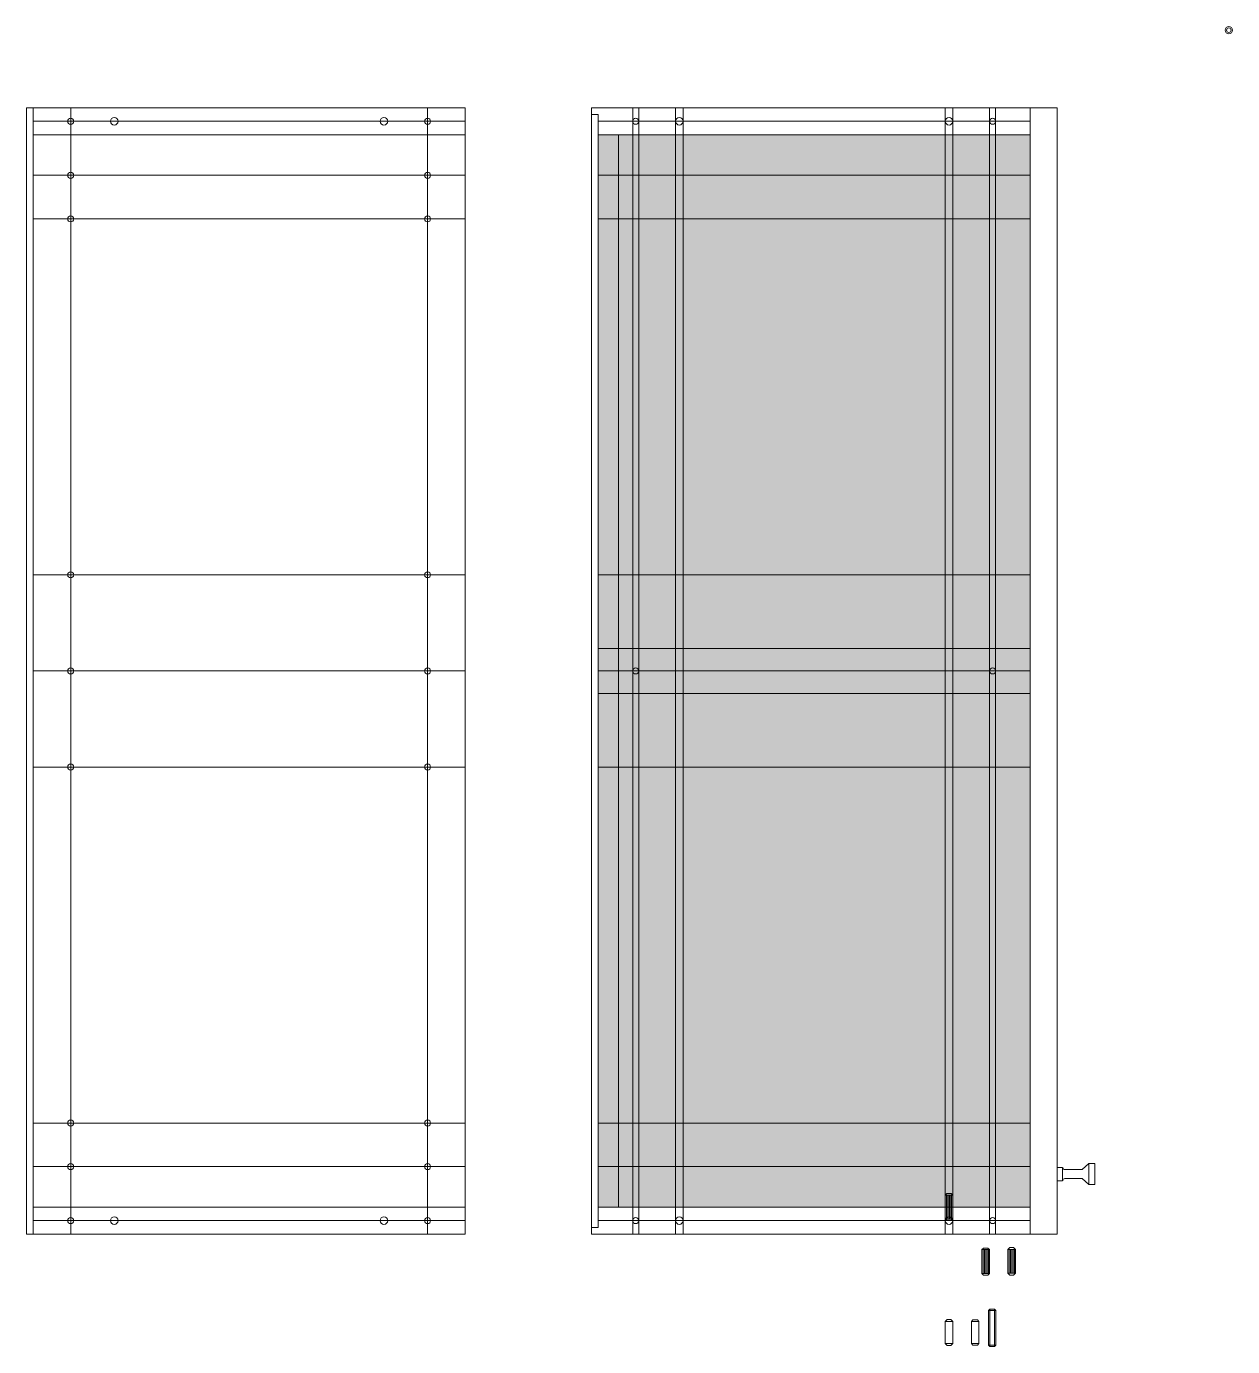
# Model space of a CAD drawing. Header units: centimetres. Extents: x -9.9 to 12.1, y -14.8 to 2.1.
# Drawn here: x 0.391 to 1.193, y -10.61 to -9.731 of the extents above; entities that cross this region are included whole.
import ezdxf

# ---------------------------------------------------------------- set-up
doc = ezdxf.new("R2010")
doc.units = ezdxf.units.CM
doc.header["$MEASUREMENT"] = 0
for name, color, linetype, lineweight in [('0_Num_Penna__7', 7, 'Continuous', 18), ('A-FURN_Num_Penna__252_Num_Penna__252_Num_Penna__3_Num_Penna__252_Num_Penna__252_Num_Penna__252_Num_Penna__252_Num_Penna__252_Num_Penna__252_Num_Penna__252_Num_Penna__252_Num_Penna__252_Num_Penna__252_Num_Penna__252_Num_Penna__2', 2, 'Continuous', 18), ('A-FURN_Num_Penna__252_Num_Penna__252_Num_Penna__3_Num_Penna__252_Num_Penna__252_Num_Penna__252_Num_Penna__252_Num_Penna__252_Num_Penna__252_Num_Penna__252_Num_Penna__252_Num_Penna__252_Num_Penna__252_Num_Penna__252_Num_Penna__23', 23, 'Continuous', 18), ('A-FURN_Num_Penna__252_Num_Penna__252_Num_Penna__3_Num_Penna__252_Num_Penna__252_Num_Penna__252_Num_Penna__252_Num_Penna__252_Num_Penna__252_Num_Penna__252_Num_Penna__252_Num_Penna__252_Num_Penna__252_Num_Penna__252_Num_Penna__3', 3, 'Continuous', 18), ('A-FURN_Num_Penna__252_Num_Penna__252_Num_Penna__3_Num_Penna__252_Num_Penna__252_Num_Penna__252_Num_Penna__252_Num_Penna__252_Num_Penna__252_Num_Penna__252_Num_Penna__252_Num_Penna__252_Num_Penna__252_Num_Penna__252_Num_Penna__5', 5, 'Continuous', 18), ('A-SECT-PATT_Num_Penna__6_Num_Penna__6_Num_Penna__6_Num_Penna__6_Num_Penna__6_Num_Penna__6_Num_Penna__6_Num_Penna__6_Num_Penna__6_Num_Penna__6_Num_Penna__6_Num_Penna__3_Num_Penna__3_Num_Penna__3', 3, 'Continuous', 18), ('A-SECT-PATT_Num_Penna__6_Num_Penna__6_Num_Penna__6_Num_Penna__6_Num_Penna__6_Num_Penna__6_Num_Penna__6_Num_Penna__6_Num_Penna__6_Num_Penna__6_Num_Penna__6_Num_Penna__6_Num_Penna__6_Num_Penna__6', 6, 'Continuous', 18), ('A-SECT-PATT_Num_Penna__6_Num_Penna__6_Num_Penna__6_Num_Penna__6_Num_Penna__6_Num_Penna__6_Num_Penna__6_Num_Penna__6_Num_Penna__6_Num_Penna__6_Num_Penna__6_Num_Penna__6_Num_Penna__6_Num_Penna__9', 9, 'Continuous', 18), ('filatura_Num_Penna__8', 8, 'Continuous', 18), ('PDF16_Geometry_Num_Penna__5_Num_Penna__5_Num_Penna__5_Num_Penna__5_Num_Penna__5_Num_Penna__5_Num_Penna__5_Num_Penna__5_Num_Penna__5_Num_Penna__5_Num_Penna__5_Num_Penna__5_Num_Penna__5_Num_Penna__5', 5, 'Continuous', 18), ('PDF16_Geometry_Num_Penna__6_Num_Penna__6_Num_Penna__6_Num_Penna__3_Num_Penna__3_Num_Penna__3_Num_Penna__3_Num_Penna__3_Num_Penna__9_Num_Penna__9_Num_Penna__9_Num_Penna__9_Num_Penna__9_Num_Penna__9', 9, 'Continuous', 18), ('PDF16_Geometry_Num_Penna__6_Num_Penna__6_Num_Penna__6_Num_Penna__6_Num_Penna__6_Num_Penna__6_Num_Penna__6_Num_Penna__6_Num_Penna__6_Num_Penna__6_Num_Penna__6_Num_Penna__6_Num_Penna__6_Num_Penna__6', 6, 'Continuous', 18), ('PDF22_Geometry_Num_Penna__1_Num_Penna__255_Num_Penna__3_Num_Penna__3_Num_Penna__3', 3, 'Continuous', 18), ('PDF22_Geometry_Num_Penna__1_Num_Penna__255_Num_Penna__3_Num_Penna__3_Num_Penna__6', 6, 'Continuous', 18), ('PDF22_Geometry_Num_Penna__1_Num_Penna__255_Num_Penna__5_Num_Penna__5_Num_Penna__5', 5, 'Continuous', 18), ('PDF2_Geometry_Num_Penna__7_Num_Penna__7_Num_Penna__7_Num_Penna__7_Num_Penna__7_Num_Penna__7_Num_Penna__7_Num_Penna__7', 7, 'Continuous', 18), ('VITE_Num_Penna__7', 7, 'Continuous', 18)]:
    doc.layers.add(name, color=color, linetype=linetype, lineweight=lineweight)

msp = doc.modelspace()

# ---------------------------------------------------------------- hatches: boundary and pattern name
at = {"layer": 'A-FURN_Num_Penna__252_Num_Penna__252_Num_Penna__3_Num_Penna__252_Num_Penna__252_Num_Penna__252_Num_Penna__252_Num_Penna__252_Num_Penna__252_Num_Penna__252_Num_Penna__252_Num_Penna__252_Num_Penna__252_Num_Penna__252_Num_Penna__23', "linetype": 'Continuous', "lineweight": 0, "true_color": 0xbdafac}
msp.add_hatch(color=253, dxfattribs=at).paths.add_polyline_path([(0.77119, -9.80291), (1.05869, -9.80291), (1.05869, -10.51691), (0.77119, -10.51691)])

# ---------------------------------------------------------------- linework, layer by layer
at = {"layer": '0_Num_Penna__7', "color": 7, "linetype": 'Continuous', "lineweight": 18}
for p, q in [((1.00219, -10.50891), (1.00319, -10.50791)), ((1.00319, -10.50791), (1.00619, -10.50791)), ((1.00719, -10.50891), (1.00619, -10.50791)), ((1.00219, -10.52491), (1.00319, -10.52591)), ((1.00319, -10.52591), (1.00619, -10.52591)), ((1.00719, -10.52491), (1.00619, -10.52591)), ((1.0266, -10.54515), (1.0276, -10.54415)), ((1.0276, -10.54415), (1.0306, -10.54415)), ((1.0316, -10.54515), (1.0306, -10.54415)), ((1.0266, -10.56115), (1.0276, -10.56215)), ((1.0276, -10.56215), (1.0306, -10.56215)), ((1.0316, -10.56115), (1.0306, -10.56215)), ((1.01965, -10.593), (1.02065, -10.592)), ((1.02065, -10.592), (1.02365, -10.592)), ((1.02465, -10.593), (1.02365, -10.592)), ((1.03088, -10.58577), (1.03188, -10.58477)), ((1.03088, -10.58577), (1.03088, -10.60877)), ((1.03488, -10.58477), (1.03188, -10.58477)), ((1.03488, -10.58477), (1.03588, -10.58577)), ((1.03588, -10.59477), (1.03588, -10.58577)), ((1.03588, -10.59477), (1.03588, -10.60877)), ((1.01965, -10.60775), (1.02065, -10.60875)), ((1.02065, -10.60875), (1.02365, -10.60875)), ((1.02465, -10.60775), (1.02365, -10.60875)), ((1.03088, -10.60877), (1.03188, -10.60977)), ((1.03188, -10.60777), (1.03188, -10.60477)), ((1.03188, -10.60977), (1.03488, -10.60977)), ((1.03588, -10.60877), (1.03488, -10.60977))]:
    msp.add_line(p, q, dxfattribs=at)
at = {"layer": 'A-FURN_Num_Penna__252_Num_Penna__252_Num_Penna__3_Num_Penna__252_Num_Penna__252_Num_Penna__252_Num_Penna__252_Num_Penna__252_Num_Penna__252_Num_Penna__252_Num_Penna__252_Num_Penna__252_Num_Penna__252_Num_Penna__252_Num_Penna__2', "color": 2, "linetype": 'Continuous', "lineweight": 18, "flags": 128}
msp.add_lwpolyline([(0.77119, -9.80291), (1.05869, -9.80291), (1.05869, -10.51691), (0.77119, -10.51691)], close=True, dxfattribs=at)
at = {"layer": 'A-FURN_Num_Penna__252_Num_Penna__252_Num_Penna__3_Num_Penna__252_Num_Penna__252_Num_Penna__252_Num_Penna__252_Num_Penna__252_Num_Penna__252_Num_Penna__252_Num_Penna__252_Num_Penna__252_Num_Penna__252_Num_Penna__252_Num_Penna__3', "color": 3, "linetype": 'Continuous', "lineweight": 18}
for p, q in [((1.00319, -10.52591), (1.00619, -10.52591)), ((1.0276, -10.56215), (1.0306, -10.56215))]:
    msp.add_line(p, q, dxfattribs=at)
at = {"layer": 'A-FURN_Num_Penna__252_Num_Penna__252_Num_Penna__3_Num_Penna__252_Num_Penna__252_Num_Penna__252_Num_Penna__252_Num_Penna__252_Num_Penna__252_Num_Penna__252_Num_Penna__252_Num_Penna__252_Num_Penna__252_Num_Penna__252_Num_Penna__5', "color": 5, "linetype": 'Continuous', "lineweight": 18}
for centre, radius in [((1.19094, -9.73325), 0.0025), ((1.19094, -9.73325), 0.0015), ((0.44911, -9.79391), 0.0025), ((0.62861, -9.79391), 0.0025), ((0.82519, -9.79391), 0.0025), ((1.00469, -9.79391), 0.0025), ((0.44911, -10.52591), 0.0025), ((0.62861, -10.52591), 0.0025), ((0.82519, -10.52591), 0.0025), ((1.00469, -10.52591), 0.0025)]:
    msp.add_circle(centre, radius, dxfattribs=at)
at = {"layer": 'A-SECT-PATT_Num_Penna__6_Num_Penna__6_Num_Penna__6_Num_Penna__6_Num_Penna__6_Num_Penna__6_Num_Penna__6_Num_Penna__6_Num_Penna__6_Num_Penna__6_Num_Penna__6_Num_Penna__3_Num_Penna__3_Num_Penna__3', "color": 3, "linetype": 'Continuous', "lineweight": 18}
for p, q in [((0.42011, -9.78491), (0.42011, -10.53491)), ((0.65761, -9.78491), (0.65761, -10.53491)), ((0.79419, -9.78491), (0.79419, -10.53491)), ((0.79819, -9.78491), (0.79819, -10.53491)), ((0.82269, -9.78491), (0.82269, -10.53491)), ((0.82769, -9.78491), (0.82769, -10.53491)), ((1.00219, -9.78491), (1.00219, -10.53491)), ((1.00719, -9.78491), (1.00719, -10.53491)), ((1.03169, -9.78491), (1.03169, -10.53491)), ((1.03569, -9.78491), (1.03569, -10.53491))]:
    msp.add_line(p, q, dxfattribs=at)
at = {"layer": 'A-SECT-PATT_Num_Penna__6_Num_Penna__6_Num_Penna__6_Num_Penna__6_Num_Penna__6_Num_Penna__6_Num_Penna__6_Num_Penna__6_Num_Penna__6_Num_Penna__6_Num_Penna__6_Num_Penna__6_Num_Penna__6_Num_Penna__6', "color": 6, "linetype": 'Continuous', "lineweight": 18}
for p, q in [((0.39511, -9.78491), (0.39511, -10.53491)), ((0.77119, -9.78941), (0.77119, -10.53041))]:
    msp.add_line(p, q, dxfattribs=at)
at = {"layer": 'A-SECT-PATT_Num_Penna__6_Num_Penna__6_Num_Penna__6_Num_Penna__6_Num_Penna__6_Num_Penna__6_Num_Penna__6_Num_Penna__6_Num_Penna__6_Num_Penna__6_Num_Penna__6_Num_Penna__6_Num_Penna__6_Num_Penna__9', "color": 9, "linetype": 'Continuous', "lineweight": 18}
msp.add_line((0.78469, -9.80291), (0.78469, -10.51691), dxfattribs=at)
at = {"layer": 'filatura_Num_Penna__8', "color": 8, "linetype": 'Continuous', "lineweight": 18}
for p, q in [((1.03088, -10.58577), (1.03588, -10.58577)), ((1.03188, -10.58477), (1.03188, -10.60977)), ((1.03488, -10.58477), (1.03488, -10.60977)), ((1.03588, -10.60877), (1.03088, -10.60877))]:
    msp.add_line(p, q, dxfattribs=at)
at = {"layer": 'PDF16_Geometry_Num_Penna__5_Num_Penna__5_Num_Penna__5_Num_Penna__5_Num_Penna__5_Num_Penna__5_Num_Penna__5_Num_Penna__5_Num_Penna__5_Num_Penna__5_Num_Penna__5_Num_Penna__5_Num_Penna__5_Num_Penna__5', "color": 5, "linetype": 'Continuous', "lineweight": 18}
for p, q in [((1.08034, -10.49043), (1.07669, -10.49043)), ((1.07669, -10.49043), (1.07669, -10.49938)), ((1.08034, -10.49043), (1.08034, -10.49938)), ((1.09341, -10.49191), (1.08183, -10.49191)), ((1.09777, -10.48791), (1.09341, -10.49191)), ((1.10169, -10.48791), (1.09777, -10.48791)), ((1.09777, -10.48791), (1.09777, -10.50191)), ((1.10169, -10.48791), (1.10169, -10.50191)), ((1.08034, -10.49938), (1.07669, -10.49938)), ((1.09341, -10.4979), (1.08183, -10.4979)), ((1.09777, -10.50191), (1.09341, -10.4979)), ((1.10169, -10.50191), (1.09777, -10.50191))]:
    msp.add_line(p, q, dxfattribs=at)
for centre, start, end in [((1.08183, -10.49043), 180, 270), ((1.08183, -10.49938), 90, 180)]:
    msp.add_arc(centre, 0.00148, start, end, dxfattribs=at)
at = {"layer": 'PDF16_Geometry_Num_Penna__6_Num_Penna__6_Num_Penna__6_Num_Penna__3_Num_Penna__3_Num_Penna__3_Num_Penna__3_Num_Penna__3_Num_Penna__9_Num_Penna__9_Num_Penna__9_Num_Penna__9_Num_Penna__9_Num_Penna__9', "color": 9, "linetype": 'Continuous', "lineweight": 18}
for p, q in [((0.39511, -9.79391), (0.68261, -9.79391)), ((0.77119, -9.79391), (1.05869, -9.79391)), ((0.39511, -9.80291), (0.68261, -9.80291)), ((0.39511, -9.82991), (0.68261, -9.82991)), ((0.77119, -9.82991), (1.05869, -9.82991)), ((0.39511, -9.85891), (0.68261, -9.85891)), ((0.77119, -9.85891), (1.05869, -9.85891)), ((0.39511, -10.46091), (0.68261, -10.46091)), ((0.77119, -10.46091), (1.05869, -10.46091)), ((0.39511, -10.48991), (0.68261, -10.48991)), ((0.77119, -10.48991), (1.05869, -10.48991)), ((0.39511, -10.51691), (0.68261, -10.51691)), ((0.39511, -10.52591), (0.68261, -10.52591)), ((0.77119, -10.52591), (1.05869, -10.52591))]:
    msp.add_line(p, q, dxfattribs=at)
at = {"layer": 'PDF16_Geometry_Num_Penna__6_Num_Penna__6_Num_Penna__6_Num_Penna__6_Num_Penna__6_Num_Penna__6_Num_Penna__6_Num_Penna__6_Num_Penna__6_Num_Penna__6_Num_Penna__6_Num_Penna__6_Num_Penna__6_Num_Penna__6', "color": 6, "linetype": 'Continuous', "lineweight": 18}
for p, q in [((0.39061, -10.53491), (0.39061, -9.78491)), ((0.39061, -9.78491), (0.68261, -9.78491)), ((0.68261, -9.78491), (0.68261, -10.53491)), ((0.76669, -10.53041), (0.76669, -9.78491)), ((0.76669, -9.78491), (1.07669, -9.78491)), ((0.76669, -9.78941), (0.76669, -9.78491)), ((0.76669, -9.78941), (0.77119, -9.78941)), ((1.05869, -9.78491), (1.05869, -10.53491)), ((1.07669, -9.78491), (1.07669, -10.53491)), ((0.77119, -9.80291), (1.05869, -9.80291)), ((0.77119, -10.51691), (1.05869, -10.51691)), ((0.77119, -10.53041), (0.77119, -10.51691)), ((0.76669, -10.53491), (0.76669, -10.53041)), ((0.76669, -10.53041), (0.77119, -10.53041)), ((0.39061, -10.53491), (0.68261, -10.53491)), ((0.76669, -10.53491), (1.07669, -10.53491))]:
    msp.add_line(p, q, dxfattribs=at)
at = {"layer": 'PDF22_Geometry_Num_Penna__1_Num_Penna__255_Num_Penna__3_Num_Penna__3_Num_Penna__3', "color": 3, "linetype": 'Continuous', "lineweight": 18}
for p, q in [((0.68261, -10.09591), (0.39511, -10.09591)), ((1.05869, -10.09591), (0.77119, -10.09591)), ((0.68261, -10.15991), (0.39511, -10.15991)), ((1.05869, -10.15991), (0.77119, -10.15991)), ((0.68261, -10.22391), (0.39511, -10.22391)), ((1.05869, -10.22391), (0.77119, -10.22391))]:
    msp.add_line(p, q, dxfattribs=at)
at = {"layer": 'PDF22_Geometry_Num_Penna__1_Num_Penna__255_Num_Penna__3_Num_Penna__3_Num_Penna__6', "color": 6, "linetype": 'Continuous', "lineweight": 18}
for p, q in [((1.05869, -10.14491), (0.77119, -10.14491)), ((1.05869, -10.17491), (0.77119, -10.17491))]:
    msp.add_line(p, q, dxfattribs=at)
at = {"layer": 'PDF22_Geometry_Num_Penna__1_Num_Penna__255_Num_Penna__5_Num_Penna__5_Num_Penna__5', "color": 5, "linetype": 'Continuous', "lineweight": 18}
for centre in [(0.42011, -9.79391), (0.65761, -9.79391), (0.79619, -9.79391), (1.03369, -9.79391), (0.42011, -9.82991), (0.65761, -9.82991), (0.42011, -9.85891), (0.65761, -9.85891), (0.42011, -10.09591), (0.65761, -10.09591), (0.42011, -10.15991), (0.65761, -10.15991), (0.79619, -10.15991), (1.03369, -10.15991), (0.42011, -10.22391), (0.65761, -10.22391), (0.42011, -10.46091), (0.65761, -10.46091), (0.42011, -10.48991), (0.65761, -10.48991), (0.42011, -10.52591), (0.65761, -10.52591), (0.79619, -10.52591), (1.03369, -10.52591)]:
    msp.add_circle(centre, 0.002, dxfattribs=at)
at = {"layer": 'PDF2_Geometry_Num_Penna__7_Num_Penna__7_Num_Penna__7_Num_Penna__7_Num_Penna__7_Num_Penna__7_Num_Penna__7_Num_Penna__7', "color": 7, "linetype": 'Continuous', "lineweight": 18, "flags": 128}
for points in [[(1.00219, -10.50891), (1.00219, -10.52491)], [(1.00293, -10.50891), (1.00293, -10.52491)], [(1.00381, -10.50891), (1.00381, -10.52491)], [(1.00469, -10.50891), (1.00469, -10.52491)], [(1.00557, -10.50891), (1.00557, -10.52491)], [(1.00645, -10.50891), (1.00645, -10.52491)], [(1.00719, -10.52491), (1.00719, -10.50891)], [(1.0266, -10.54515), (1.0266, -10.56115)], [(1.02734, -10.54515), (1.02734, -10.56115)], [(1.02822, -10.54515), (1.02822, -10.56115)], [(1.02911, -10.54515), (1.02911, -10.56115)], [(1.02999, -10.54515), (1.02999, -10.56115)], [(1.03087, -10.54515), (1.03087, -10.56115)], [(1.0316, -10.56115), (1.0316, -10.54515)], [(1.04395, -10.54515), (1.04395, -10.5609)], [(1.04469, -10.54515), (1.04469, -10.5609)], [(1.04558, -10.54515), (1.04558, -10.5609)], [(1.04646, -10.54515), (1.04646, -10.5609)], [(1.04734, -10.54515), (1.04734, -10.5609)], [(1.04822, -10.54515), (1.04822, -10.5609)], [(1.04895, -10.5609), (1.04895, -10.54515)]]:
    msp.add_lwpolyline(points, dxfattribs=at)
at = {"layer": 'VITE_Num_Penna__7', "color": 7, "linetype": 'Continuous', "lineweight": 18}
for p, q in [((1.04395, -10.54515), (1.0452, -10.5439)), ((1.0477, -10.5439), (1.04895, -10.54515)), ((1.04395, -10.5609), (1.0452, -10.56215)), ((1.0477, -10.56215), (1.04895, -10.5609)), ((1.00217, -10.593), (1.00342, -10.59175)), ((1.00717, -10.593), (1.00592, -10.59175)), ((1.00217, -10.60775), (1.00342, -10.609)), ((1.00592, -10.609), (1.00717, -10.60775))]:
    msp.add_line(p, q, dxfattribs=at)
at = {"layer": 'VITE_Num_Penna__7', "color": 7, "linetype": 'Continuous', "lineweight": 18, "flags": 128}
for points in [[(1.00719, -10.50891), (1.00219, -10.50891)], [(1.00719, -10.52491), (1.00219, -10.52491)], [(1.0316, -10.54515), (1.0266, -10.54515)], [(1.04895, -10.54515), (1.04395, -10.54515)], [(1.0452, -10.5439), (1.0477, -10.5439)], [(1.0316, -10.56115), (1.0266, -10.56115)], [(1.04895, -10.5609), (1.04395, -10.5609)], [(1.0452, -10.56215), (1.0477, -10.56215)], [(1.00592, -10.59175), (1.00342, -10.59175)], [(1.00717, -10.60775), (1.00217, -10.60775)], [(1.00342, -10.609), (1.00592, -10.609)], [(1.02465, -10.60775), (1.01965, -10.60775)]]:
    msp.add_lwpolyline(points, dxfattribs=at)
for points in [[(1.00217, -10.60775), (1.00717, -10.60775), (1.00717, -10.593), (1.00217, -10.593)], [(1.01965, -10.60775), (1.02465, -10.60775), (1.02465, -10.593), (1.01965, -10.593)]]:
    msp.add_lwpolyline(points, close=True, dxfattribs=at)

doc.saveas('drawing.dxf')
